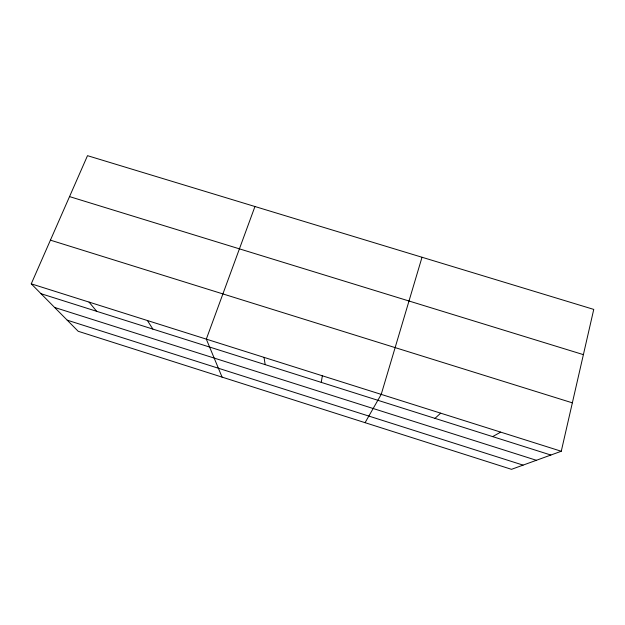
<?xml version="1.0" encoding="UTF-8"?>
<svg xmlns="http://www.w3.org/2000/svg" width="625" height="625" viewBox="0 0 625 625"><rect width="100%" height="100%" fill="white"/><g stroke="black" fill="none" stroke-linecap="round" stroke-linejoin="round"><path stroke-width="0.94" d="M321.25 382.375L322.359 375.789M561.266 451.258L593.75 309.406L87.508 155.672L31.25 283.836L78.188 331.273L511.5 469.328L561.266 451.258L31.25 283.836M422.016 257.258L381.219 394.383L365.07 422.68M254.953 206.523L206.312 339.133L222.07 377.117M434.984 418.367L440.656 413.156M492.648 436.617L500.664 432.117M69.539 196.602L583.391 354.641M50.422 240.156L572.352 402.844M41 293.695L550.859 455.031M54.617 307.453L536.391 460.289M67.195 320.164L523.086 465.117M89.039 302.094L96.672 311.312M147.391 320.523L152.867 329.094M264.055 357.375L265.164 364.625"/></g></svg>
